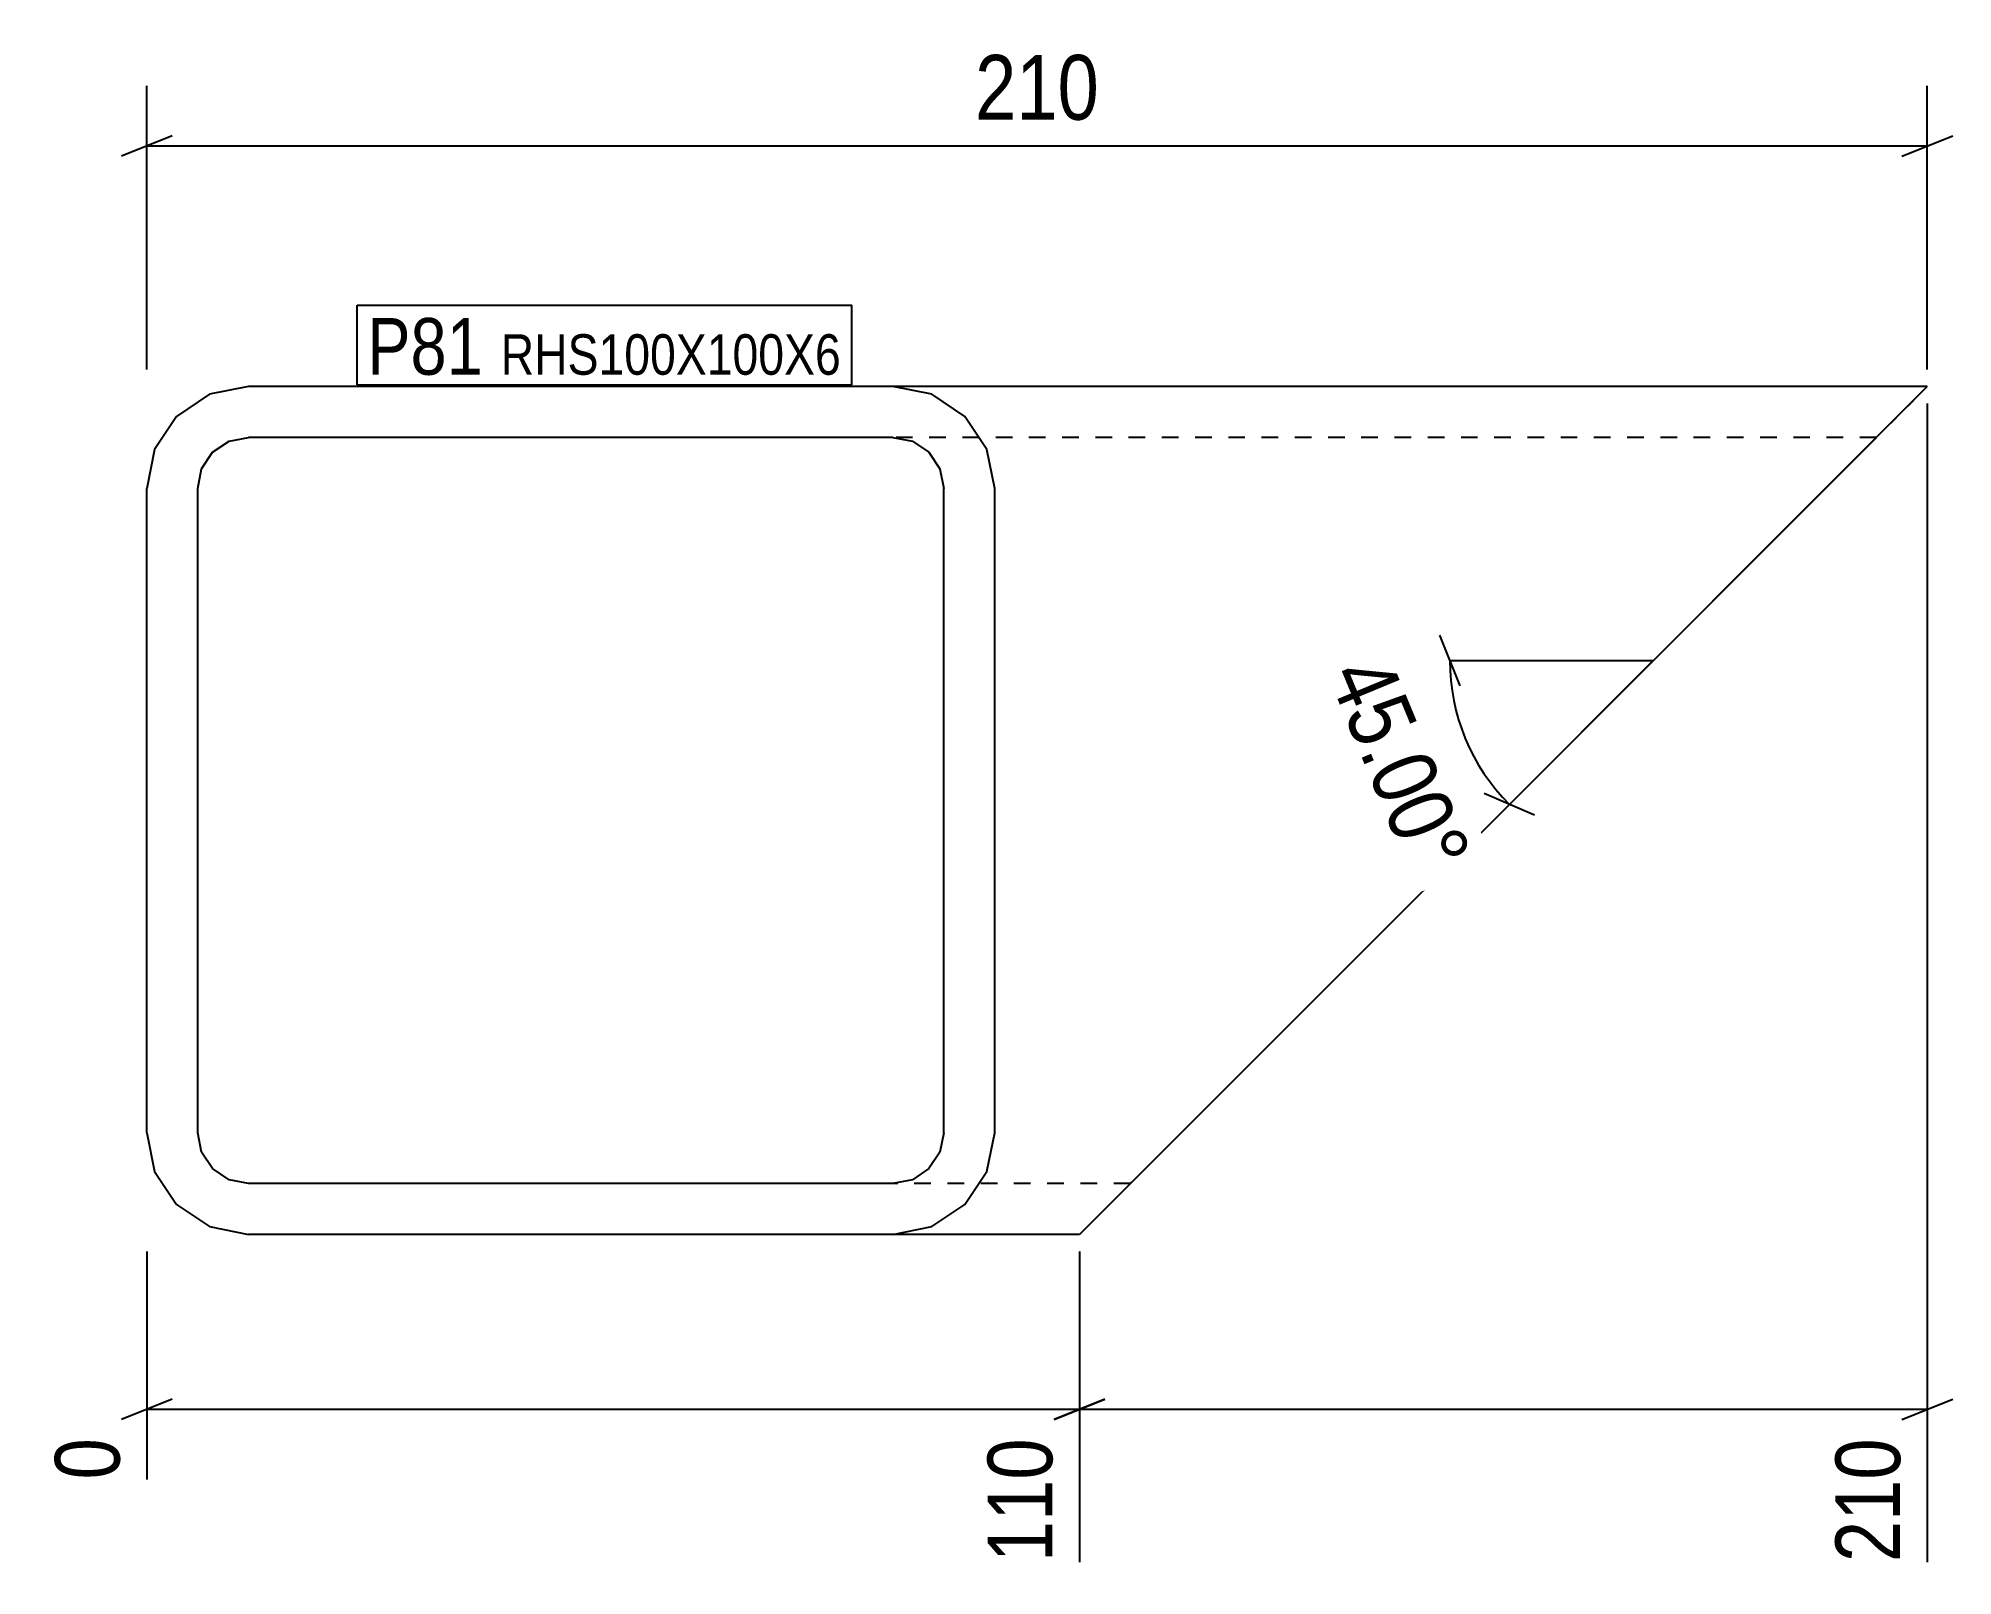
# Model space of a CAD drawing. Header units: millimetres. Extents: x 4 to 5703, y 4 to 186.
# Drawn here: x 4.4 to 230.2, y 4.4 to 185.7 of the extents above.
import ezdxf

# ---------------------------------------------------------------- set-up
doc = ezdxf.new("R2010")
doc.units = ezdxf.units.MM
doc.linetypes.add('DXK_LINE_DOT2', pattern=[3.9198, 1.9599, -1.9599])
for name, color, linetype in [('MÅLSÆTNING', 7, 'Continuous'), ('STÅL', 7, 'Continuous'), ('TEKST', 7, 'Continuous')]:
    doc.layers.add(name, color=color, linetype=linetype)
doc.styles.add('Arial Narrow', font='ARIALN.TTF', dxfattribs={"height": 0.2})

msp = doc.modelspace()

# ---------------------------------------------------------------- linework, layer by layer
at = {"layer": 'MÅLSÆTNING', "color": 7, "linetype": 'Continuous'}
for p, q in [((17.2, 146.65), (17.2, 180.13)), ((227.2, 146.65), (227.2, 180.13)), ((20.2, 174.23), (14.2, 171.83)), ((224.2, 171.83), (230.2, 174.23)), ((17.2, 173.03), (227.2, 173.03)), ((225.78, 143.24), (177.91, 95.37)), ((227.2, 142.65), (227.2, 6)), ((169.68, 115.34), (172.08, 109.34)), ((170.88, 112.34), (194.88, 112.34)), ((177.91, 95.37), (194.88, 112.34)), ((180.88, 94.09), (174.94, 96.64)), ((17.2, 42.65), (17.2, 15.75)), ((127.2, 42.65), (127.2, 6)), ((127.2, 42.65), (127.2, 6)), ((20.2, 25.23), (14.2, 22.83)), ((130.2, 25.23), (124.2, 22.83)), ((124.2, 22.83), (130.2, 25.23)), ((224.2, 22.83), (230.2, 25.23)), ((17.2, 24.03), (127.2, 24.03)), ((127.2, 24.03), (227.2, 24.03))]:
    msp.add_line(p, q, dxfattribs=at)
msp.add_arc((194.88, 112.34), 24, 180, 225.0015, dxfattribs=at)
at = {"layer": 'STÅL', "color": 2, "linetype": 'Continuous'}
for p, q in [((29.2, 144.65), (24.61, 143.74)), ((227.2, 144.65), (29.2, 144.65)), ((109.8, 143.74), (105.2, 144.65)), ((227.2, 144.65), (215.2, 132.65)), ((24.61, 143.74), (20.71, 141.14)), ((113.69, 141.14), (109.8, 143.74)), ((20.71, 141.14), (18.11, 137.25)), ((116.29, 137.25), (113.69, 141.14)), ((24.96, 136.9), (26.9, 138.2)), ((26.9, 138.2), (29.2, 138.65)), ((105.2, 138.65), (29.2, 138.65)), ((105.2, 138.65), (107.5, 138.2)), ((107.5, 138.2), (109.45, 136.9)), ((18.11, 137.25), (17.2, 132.65)), ((23.66, 134.95), (24.96, 136.9)), ((109.45, 136.9), (110.75, 134.95)), ((117.21, 132.65), (116.29, 137.25)), ((23.2, 132.65), (23.66, 134.95)), ((110.75, 134.95), (111.21, 132.65)), ((17.2, 56.65), (17.2, 132.65)), ((23.2, 56.65), (23.2, 132.65)), ((111.21, 56.65), (111.21, 132.65)), ((117.21, 56.65), (117.21, 132.65)), ((215.2, 132.65), (139.2, 56.65)), ((17.2, 56.65), (18.11, 52.06)), ((23.66, 54.36), (23.2, 56.65)), ((111.21, 56.65), (110.75, 54.36)), ((116.29, 52.06), (117.21, 56.65)), ((139.2, 56.65), (127.2, 44.65)), ((24.96, 52.41), (23.66, 54.36)), ((110.75, 54.36), (109.45, 52.41)), ((18.11, 52.06), (20.71, 48.17)), ((26.9, 51.11), (24.96, 52.41)), ((109.45, 52.41), (107.5, 51.11)), ((113.69, 48.17), (116.29, 52.06)), ((29.2, 50.65), (26.9, 51.11)), ((105.2, 50.65), (29.2, 50.65)), ((107.5, 51.11), (105.2, 50.65)), ((20.71, 48.17), (24.61, 45.57)), ((109.8, 45.57), (113.69, 48.17)), ((24.61, 45.57), (29.2, 44.65)), ((105.2, 44.65), (109.8, 45.57)), ((105.2, 44.65), (29.2, 44.65)), ((127.2, 44.65), (105.2, 44.65))]:
    msp.add_line(p, q, dxfattribs=at)
at = {"layer": 'STÅL', "color": 7, "linetype": 'DXK_LINE_DOT2'}
for p, q in [((226.28, 143.74), (215.2, 132.65)), ((221.2, 138.65), (105.2, 138.65)), ((133.2, 50.65), (105.2, 50.65)), ((133.2, 50.65), (133.66, 51.11))]:
    msp.add_line(p, q, dxfattribs=at)
at = {"layer": 'TEKST', "color": 7, "linetype": 'Continuous'}
for p, q in [((42, 154.25), (100.34, 154.25)), ((42, 144.85), (42, 154.25)), ((100.34, 144.85), (100.34, 154.25)), ((42, 144.85), (100.34, 144.85))]:
    msp.add_line(p, q, dxfattribs=at)

# ---------------------------------------------------------------- wipeouts: each hides what was drawn before it
at = {"color": 0}
for points, layer in [([(131.11, 174.53), (131.11, 185.73), (113.29, 185.73), (113.29, 174.53)], 'MÅLSÆTNING'), ([(56.84, 146.05), (56.84, 153.05), (43.2, 153.05), (43.2, 146.05)], 'TEKST'), ([(99.14, 146.05), (99.14, 151.05), (58.94, 151.05), (58.94, 146.05)], 'TEKST')]:
    msp.add_wipeout(points, dxfattribs=at).dxf.layer = layer

# ---------------------------------------------------------------- next in the draw order: texts
at = {"layer": 'MÅLSÆTNING', "color": 3, "style": 'Arial Narrow'}
msp.add_text('210', height=7.635, dxfattribs=at).set_placement((114.89, 176.13))

# ---------------------------------------------------------------- next in the draw order: wipeouts: each hides what was drawn before it
at = {"color": 0}
for points, layer in [([(165.63, 84.3), (175.98, 88.59), (164.72, 115.76), (154.38, 111.48)], 'MÅLSÆTNING'), ([(56.84, 146.05), (56.84, 153.05), (43.2, 153.05), (43.2, 146.05)], 'TEKST'), ([(99.14, 146.05), (99.14, 151.05), (58.94, 151.05), (58.94, 146.05)], 'TEKST')]:
    msp.add_wipeout(points, dxfattribs=at).dxf.layer = layer
at = {"color": 0, "linetype": 'Continuous'}
for points in [[(15.6, 22.22), (4.4, 22.22), (4.4, 14.15), (15.6, 14.15)], [(125.6, 22.22), (114.4, 22.22), (114.4, 4.4), (125.6, 4.4)], [(225.6, 22.22), (214.4, 22.22), (214.4, 4.4), (225.6, 4.4)]]:
    msp.add_wipeout(points, dxfattribs=at).dxf.layer = 'MÅLSÆTNING'

# ---------------------------------------------------------------- next in the draw order: texts
at = {"layer": 'MÅLSÆTNING', "color": 3, "style": 'Arial Narrow'}
msp.add_text('45.00°', height=7.635, rotation=-67.5002, dxfattribs=at).set_placement((156.47, 110.61))
at = {"layer": 'MÅLSÆTNING', "color": 3, "linetype": 'Continuous', "style": 'Arial Narrow'}
for s, height, p in [('0', 7.64, (14, 15.75)), ('110', 7.635, (124, 6)), ('210', 7.635, (224, 6))]:
    msp.add_text(s, height=height, rotation=90.0002, dxfattribs=at).set_placement(p)
at = {"layer": 'TEKST', "color": 3, "style": 'Arial Narrow'}
for s, height, p in [('P81', 6.681, (43.2, 146.05)), ('RHS100X100X6', 4.7721, (58.94, 146.05))]:
    msp.add_text(s, height=height, dxfattribs=at).set_placement(p)

doc.saveas('drawing.dxf')
